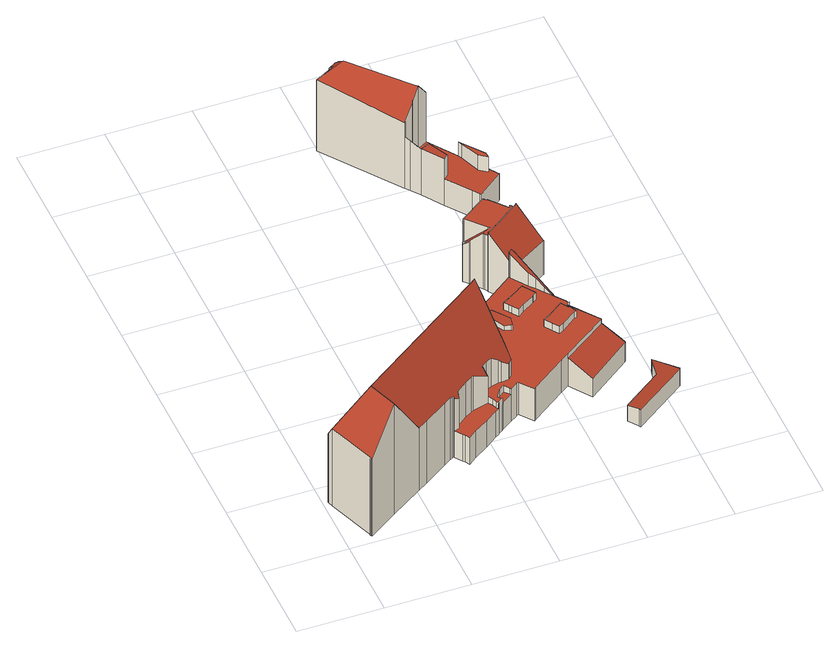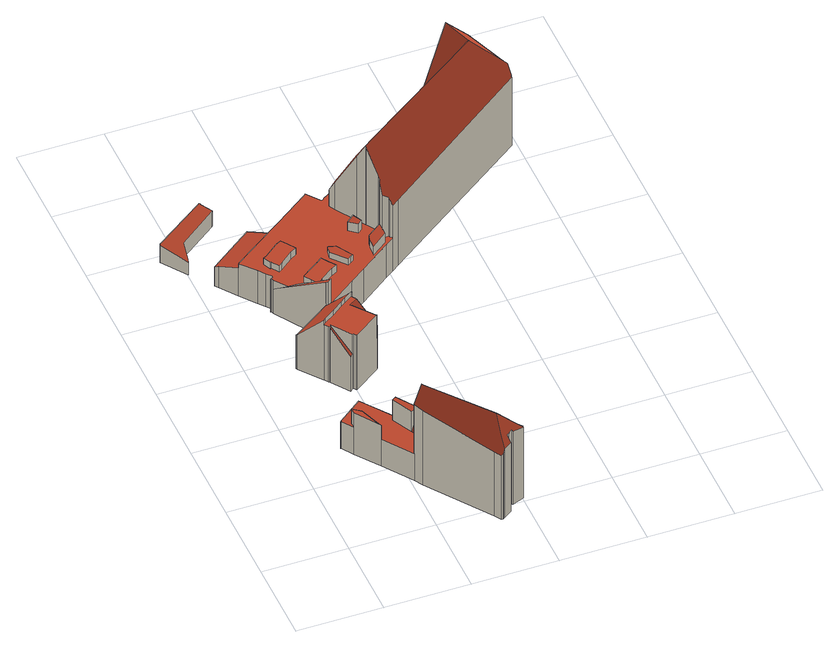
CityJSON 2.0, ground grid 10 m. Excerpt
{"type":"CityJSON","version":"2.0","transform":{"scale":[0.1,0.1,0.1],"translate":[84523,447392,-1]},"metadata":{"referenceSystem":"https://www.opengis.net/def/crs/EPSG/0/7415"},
"CityObjects":{
"building1":{"type":"Building","attributes":{"dak_type":"slanted","data_area":353.85,"data_coverage":0.929,"geconstateerd":false,"gid":11568679,"h_dak_50p":8.57,"h_dak_70p":11.88,"h_dak_max":15.97,"h_dak_min":0.643,"h_maaiveld":0.012,"kas_warenhuis":false,"lod11_replace":false,"ondergronds_type":"above ground","oorspronkelijkbouwjaar":1562,"pw_actueel":"yes","pw_bron":"ahn3","reconstructie_methode":"tudelft3d-geoflow","reconstruction_skipped":false,"rmse_lod12":4.97,"rmse_lod13":1.82,"rmse_lod22":0.3,"rn":1,"status":"Pand in gebruik","t_run":855.71,"val3dity_codes_lod12":"[]","val3dity_codes_lod13":"[]","val3dity_codes_lod22":"[]"},"children":["building1-1","building1-2"]},
"building1-1":{"type":"BuildingPart","parents":["building1"],"geometry":[{"type":"Solid","lod":"2.2","boundaries":[[[[0,1,2,3,4,5,6,7,8,9]],[[10,3,2,11]],[[12,5,4,13]],[[11,2,1,14]],[[14,1,0,15]],[[16,6,5,12]],[[13,4,3,10]],[[17,8,7,18]],[[15,0,9,19]],[[18,7,6,16]],[[19,9,8,17]],[[18,16,12,13,10,11,14,15,19,17]]]],"semantics":{"surfaces":[{"type":"GroundSurface"},{"type":"WallSurface","on_footprint_edge":true},{"type":"RoofSurface"}],"values":[[0,1,1,1,1,1,1,1,1,1,1,2]]}}]},
"building1-2":{"type":"BuildingPart","parents":["building1"],"geometry":[{"type":"Solid","lod":"2.2","boundaries":[[[[20,21,22,23,24,25,26,27,28,29,30,31,32,33,34,35,36,37,38,39,40,41,42,43,44,45,46,47,48,49,50,51,52,53,54,55,56,57,58,59,60,61,62,63,64,65,66,67,68,69,70,71,72,73,74,75]],[[76,77,78,79]],[[80,29,28,81]],[[82,83,84,85]],[[83,24,23,86]],[[87,25,24,83,82]],[[88,75,89]],[[90,91,92,93]],[[94,21,20,95]],[[96,97,60,59,98]],[[99,45,100]],[[101,27,26,102]],[[103,104,105,106]],[[107,108,109,110]],[[111,112,113,114]],[[110,109,115,116]],[[116,115,77,76]],[[114,113,117,118]],[[119,120,112,111]],[[120,42,41,121]],[[122,39,38,123]],[[89,75,74,124]],[[125,126,127,128]],[[129,70,69,130]],[[95,20,75,88]],[[131,132,133,134]],[[128,127,135,136]],[[124,74,73,137]],[[138,49,48,139]],[[139,48,47,140]],[[141,142,143]],[[144,51,50,145]],[[146,52,51,144]],[[147,148,149,150]],[[150,149,151,152]],[[153,154,155,156]],[[157,158,159,160]],[[160,159,161,162]],[[156,155,163,164]],[[165,40,39,122]],[[166,167,168,169]],[[170,171,172,173]],[[174,175,176,177]],[[178,55,179]],[[179,55,54,180]],[[137,73,72,181]],[[182,183,108,107]],[[184,33,32,185]],[[186,37,36,187]],[[145,50,49,138]],[[188,189,190,191,192]],[[193,194,195,196]],[[196,195,31,30,197]],[[118,117,198,199]],[[200,201,202,203]],[[204,205,206,207]],[[123,38,37,186]],[[208,63,62,209]],[[210,211,212,213]],[[214,215,216,217]],[[218,219,220,221]],[[221,220,171,170]],[[222,223,91,90]],[[224,61,60,97]],[[209,62,61,224]],[[93,92,175,174]],[[225,226,227,228]],[[229,68,67,230,231]],[[232,233,234,235]],[[235,234,126,125]],[[236,237,183,182]],[[199,198,189,188]],[[238,239,205,204,240]],[[191,190,241,242]],[[243,244,167,166]],[[192,191,244,243]],[[197,30,29,80]],[[245,65,64,223,222]],[[169,168,246,247]],[[187,36,35,105]],[[248,249,250,251,252]],[[223,64,63,208]],[[253,254,219,218]],[[255,46,45,99]],[[100,45,44,256]],[[257,43,42,120,119]],[[180,54,53,258]],[[259,260,97,96]],[[86,23,22,261]],[[173,172,262,263]],[[263,262,215,214]],[[228,227,254,253]],[[264,265,194,193]],[[81,28,27,101]],[[185,32,31,195]],[[266,56,55,178]],[[98,59,58,267]],[[267,58,57,268]],[[85,84,88,89]],[[269,270,233,232]],[[268,57,56,266]],[[271,272,260,259]],[[252,251,272,271]],[[240,204,249,248]],[[273,274,250,249]],[[79,78,239,238]],[[275,276,158,157]],[[134,133,270,269]],[[152,151,276,275]],[[277,278,279,280]],[[280,279,281,282]],[[283,284,132,131]],[[282,281,285,286]],[[286,285,226,225]],[[140,47,46,255]],[[121,41,40,165]],[[242,241,287,288]],[[258,53,52,146]],[[102,26,25,87]],[[289,290,291,292]],[[292,291,274,273]],[[106,105,35,34,293]],[[288,287,104,103]],[[293,34,33,184,294]],[[294,184,201,200]],[[295,296,265,264]],[[203,202,296,295]],[[297,298,299,300]],[[247,246,298,297]],[[301,302,303,304]],[[304,303,284,283]],[[136,135,305,306]],[[306,305,302,301]],[[213,212,154,153]],[[207,206,290,289]],[[231,307,308]],[[177,176,308]],[[164,163,211,210]],[[309,71,70,129]],[[181,72,71,309]],[[130,69,68,229]],[[230,307,231]],[[230,67,66,310]],[[310,66,65,245]],[[261,22,21,94]],[[217,216,278,277]],[[162,161,148,147]],[[300,299,237,236]],[[256,44,43,257]],[[240,248,252,271,259,96,98,267,268,266,178,142,311,116,76,79,238]],[[282,286,225,228,253,218,221,170,173,263,214,217,277,280]],[[178,179,180,258,146,144,145,138,142]],[[142,138,139,312,313,143]],[[104,287,241,190,189,198,117,113,112,120,121,165,122,123,186,187,105]],[[201,184,185,195,194,265,296,202]],[[306,301,304,283,131,134,269,232,235,125,128,136]],[[207,289,292,273,249,204]],[[164,210,213,153,156]],[[130,229,231,308,176,175,92,91,223,208,209,224,97,260,272,251,250,274,291,290,206,205,239,78,77,115,109,108,183,237,299,298,246,168,167,244,191,242,288,103,106,293,294,200,203,295,264,193,196,197,80,81,101,102,87,82,85,89,124,137,181,309,129],[154,212,211,163,155],[278,216,215,262,172,171,220,219,254,227,226,285,281,279],[276,151,149,148,161,159,158],[302,305,135,127,126,234,233,270,133,132,284,303]],[[230,310,245,222,90,93,174,177,308,307]],[[261,94,95,88,84,83,86]],[[247,297,300,236,182,107,110,116,311,142,141,143,313,312,139,140,255,99,100,256,257,119,111,114,118,199,188,192,243,166,169]],[[162,147,150,152,275,157,160]]]],"semantics":{"surfaces":[{"type":"GroundSurface"},{"type":"WallSurface","on_footprint_edge":false},{"type":"WallSurface","on_footprint_edge":true},{"type":"RoofSurface"}],"values":[[0,1,2,1,2,2,2,1,2,2,2,2,1,1,1,1,1,1,1,2,2,2,1,2,2,1,1,2,2,2,1,2,2,1,1,1,1,1,1,2,1,1,1,2,2,2,1,2,2,2,1,1,2,1,1,1,2,2,1,1,1,1,1,2,2,1,1,2,1,1,1,1,1,1,1,1,2,2,1,2,1,2,1,2,2,2,2,1,2,1,1,1,1,2,2,2,2,2,1,1,2,1,1,1,1,1,1,1,1,1,1,1,1,1,2,2,1,2,2,1,1,2,1,2,1,1,1,1,1,1,1,1,1,1,1,1,1,1,2,2,2,1,2,2,2,1,1,1,2,3,3,3,3,3,3,3,3,3,3,3,3,3,3]]}}]},
"building2":{"type":"Building","attributes":{"dak_type":"slanted","data_area":33.33,"data_coverage":0.895,"geconstateerd":false,"gid":11568673,"h_dak_50p":8.12,"h_dak_70p":8.15,"h_dak_max":9.03,"h_dak_min":5.17,"h_maaiveld":0.331,"kas_warenhuis":false,"lod11_replace":false,"ondergronds_type":"above ground","oorspronkelijkbouwjaar":1894,"pw_actueel":"yes","pw_bron":"ahn3","reconstructie_methode":"tudelft3d-geoflow","reconstruction_skipped":false,"rmse_lod12":1.02,"rmse_lod13":0.941,"rmse_lod22":0.0795,"rn":1,"status":"Pand in gebruik","t_run":102.22,"val3dity_codes_lod12":"[]","val3dity_codes_lod13":"[]","val3dity_codes_lod22":"[]"},"children":["building2-1"]},
"building2-1":{"type":"BuildingPart","parents":["building2"],"geometry":[{"type":"Solid","lod":"2.2","boundaries":[[[[314,315,316,317,318,319,320,321,322,323,324,325,326,327,328,329,330,331,332,333,334,335,336,337,338,339]],[[340,341,317,316,342]],[[343,344,345,346]],[[347,314,339,344,343]],[[348,338,337,349]],[[350,338,348]],[[351,324,323,352,353]],[[354,330,329,355]],[[355,329,328,356]],[[357,358,359,360]],[[356,328,327,361]],[[362,321,320,363]],[[364,322,321,362]],[[352,323,322,364]],[[365,319,318,366]],[[346,345,367,368]],[[369,370,331,330,354]],[[371,332,331,370]],[[360,359,372,373]],[[349,337,336,374]],[[374,336,335,375]],[[376,333,332,371]],[[377,334,333,376]],[[361,327,326,378]],[[373,372,370,369]],[[379,325,324,351]],[[368,367,380]],[[353,352,381,382]],[[378,326,325,379]],[[382,381,358,357]],[[363,320,319,365,383]],[[383,365,384,385]],[[366,318,317,341]],[[344,339,338,350]],[[385,384,341,340]],[[342,316,315,386]],[[386,315,314,347]],[[375,335,334,377]],[[379,351,353,382,357,360,373,369,354,355,356,361,378]],[[383,385,340,342,386,347,343,346,368,380,376,371,370,372,359,358,381,352,364,362,363]],[[344,350,348,349,374,375,377,376,380,367,345]],[[341,384,365,366]]]],"semantics":{"surfaces":[{"type":"GroundSurface"},{"type":"WallSurface","on_footprint_edge":true},{"type":"WallSurface","on_footprint_edge":false},{"type":"RoofSurface"}],"values":[[0,1,2,1,1,1,1,1,1,2,1,1,1,1,1,2,1,1,2,1,1,1,1,1,2,1,2,2,1,2,1,2,1,1,2,1,1,1,3,3,3,3]]}}]},
"building3":{"type":"Building","attributes":{"dak_type":"slanted","data_area":73.22,"data_coverage":0.914,"geconstateerd":false,"gid":11568610,"h_dak_50p":10.07,"h_dak_70p":10.99,"h_dak_max":12.74,"h_dak_min":3.64,"h_maaiveld":-0.121,"kas_warenhuis":false,"lod11_replace":false,"ondergronds_type":"above ground","oorspronkelijkbouwjaar":1900,"pw_actueel":"yes","pw_bron":"ahn3","reconstructie_methode":"tudelft3d-geoflow","reconstruction_skipped":false,"rmse_lod12":4.51,"rmse_lod13":0.996,"rmse_lod22":0.219,"rn":1,"status":"Pand in gebruik","t_run":175.55,"val3dity_codes_lod12":"[]","val3dity_codes_lod13":"[]","val3dity_codes_lod22":"[]"},"children":["building3-1"]},
"building3-1":{"type":"BuildingPart","parents":["building3"],"geometry":[{"type":"Solid","lod":"2.2","boundaries":[[[[387,388,389,390,391,392,393,394,395,396,397,398,399,400,401,402,403,404,405,406,407,408,409,410,411,412,413]],[[414,392,391,415]],[[416,393,392,414]],[[417,408,407,418]],[[419,413,412,420]],[[421,422,423,424]],[[422,399,398,425]],[[426,427,400,399,422,421]],[[428,429,409,408,417,430]],[[431,413,419]],[[432,388,387,433]],[[434,389,388,432]],[[435,390,389,434]],[[415,391,390,435]],[[433,387,413,431]],[[436,396,395,437]],[[438,439,440,441]],[[442,410,409,429]],[[430,417,443,444]],[[445,446,429,428]],[[444,443,446,445]],[[447,394,393,416]],[[437,395,394,447]],[[448,449,450,451]],[[424,423,452,453]],[[453,452,454,455]],[[455,454,456,457]],[[458,404,403,459]],[[460,405,404,458]],[[461,462,439,438]],[[463,401,400,427]],[[464,402,401,463]],[[459,403,402,464]],[[462,411,410,442]],[[420,412,411,462,461]],[[465,466,449,448]],[[467,468,466,465]],[[441,440,468,467]],[[451,450,425,469]],[[470,397,396,436]],[[469,425,398,397,470]],[[471,406,405,460]],[[418,407,406,471]],[[457,456,427,426]],[[435,434,432,433,431,419,420,472,473,474,414,415]],[[444,445,428,430]],[[455,457,426,421,424,453]],[[462,442,429,446,466,468,440,439]],[[420,461,438,441,467,465,448,475,473,472]],[[469,470,436,437,447,416,414,474,473,475,448,451]],[[427,456,454,452,423,422,425,450,449,466,446,443,417,418,471,460,458,459,464,463]]]],"semantics":{"surfaces":[{"type":"GroundSurface"},{"type":"WallSurface","on_footprint_edge":true},{"type":"WallSurface","on_footprint_edge":false},{"type":"RoofSurface"}],"values":[[0,1,1,1,1,2,1,1,1,1,1,1,1,1,1,1,2,1,2,2,2,1,1,2,2,2,2,1,1,2,1,1,1,1,1,2,2,2,2,1,1,1,1,2,3,3,3,3,3,3,3]]}}]}
},
"vertices":[
[398,135,10],[399,139,10],[420,109,10],[419,107,10],[357,63,10],[356,64,10],[356,65,10],[347,77,10],[348,78,10],[394,112,10],[419,107,34],[420,109,34],[356,64,34],[357,63,34],[399,139,28],[398,135,29],[356,65,34],[348,78,32],[347,77,32],[394,112,31],
[377,169,10],[380,165,10],[379,164,10],[327,125,10],[309,151,10],[299,144,10],[257,114,10],[256,113,10],[244,129,10],[241,128,10],[241,127,10],[233,122,10],[220,113,10],[219,112,10],[213,108,10],[213,107,10],[208,104,10],[194,94,10],[176,82,10],[167,75,10],[164,80,10],[162,83,10],[156,91,10],[155,92,10],[153,91,10],[150,89,10],[142,84,10],[113,64,10],[102,57,10],[64,32,10],[30,9,10],[30,10,10],[29,9,10],[28,11,10],[29,11,10],[8,68,10],[6,75,10],[7,75,10],[6,76,10],[188,207,10],[196,213,10],[206,220,10],[243,247,10],[261,260,10],[295,285,10],[299,288,10],[301,286,10],[338,228,10],[338,227,10],[339,225,10],[340,225,10],[337,223,10],[337,221,10],[342,215,10],[348,207,10],[362,189,10],[214,183,166],[214,183,57],[206,196,57],[206,196,137],[241,128,56],[244,129,56],[309,151,56],[309,151,50],[361,188,50],[361,188,56],[327,125,36],[299,144,56],[362,189,50],[362,189,56],[296,283,91],[296,283,57],[309,265,57],[309,265,76],[380,165,37],[377,169,40],[196,213,103],[196,213,57],[188,207,103],[150,89,98],[150,89,97],[256,113,56],[257,114,56],[211,109,56],[211,109,47],[213,107,47],[213,107,56],[236,148,97],[236,148,57],[221,172,57],[221,172,149],[162,93,91],[162,93,48],[162,97,48],[162,97,97],[215,182,57],[215,182,169],[175,107,48],[175,107,97],[156,91,94],[156,91,48],[162,83,48],[167,75,48],[176,82,48],[348,207,57],[318,186,67],[318,186,57],[335,199,57],[335,199,66],[340,225,57],[339,225,57],[323,215,66],[323,215,57],[309,204,57],[309,204,67],[338,200,57],[338,200,66],[342,215,57],[64,32,168],[102,57,99],[113,64,99],[51,67,167],[51,67,168],[53,66,166],[30,10,120],[30,9,120],[29,9,119],[267,207,64],[267,207,57],[268,207,57],[268,207,64],[270,217,57],[270,217,65],[222,188,70],[222,188,57],[222,187,57],[222,187,70],[251,232,66],[251,232,57],[248,230,57],[248,230,65],[259,209,57],[259,209,64],[227,177,57],[227,177,70],[164,80,48],[207,129,97],[207,129,57],[214,133,57],[214,133,97],[293,254,66],[293,254,57],[278,244,57],[278,244,67],[315,258,71],[315,258,57],[321,250,57],[321,250,64],[8,68,121],[8,68,120],[29,11,120],[337,221,57],[240,141,80],[240,141,57],[219,112,48],[220,113,48],[194,94,47],[208,104,47],[186,114,97],[186,114,48],[205,119,48],[205,119,57],[205,119,86],[232,123,56],[232,123,48],[233,122,48],[233,122,56],[241,127,56],[183,112,48],[183,112,97],[218,112,56],[218,112,48],[215,116,48],[215,116,56],[206,200,70],[206,200,57],[223,212,57],[223,212,69],[261,260,57],[243,247,57],[236,184,69],[236,184,57],[227,192,57],[227,192,70],[275,234,67],[275,234,57],[277,232,57],[277,232,67],[299,258,66],[299,258,57],[294,255,57],[294,255,66],[295,285,93],[295,285,57],[206,220,57],[309,242,66],[309,242,57],[309,243,57],[309,243,66],[338,227,57],[338,228,45],[338,228,57],[307,190,67],[307,190,57],[312,183,57],[312,183,67],[237,138,79],[237,138,57],[205,199,132],[205,199,57],[206,200,132],[208,114,48],[208,114,57],[201,124,97],[201,124,57],[299,288,93],[223,135,57],[223,135,90],[206,209,118],[206,209,70],[206,209,57],[199,208,57],[199,208,112],[304,251,66],[304,251,57],[142,84,98],[153,91,97],[155,92,97],[28,11,119],[196,212,104],[196,212,57],[379,164,37],[271,240,57],[271,240,67],[227,129,57],[227,129,48],[6,75,109],[6,76,107],[7,75,109],[301,199,67],[301,199,57],[198,210,109],[198,210,57],[206,216,70],[206,216,57],[255,235,66],[255,235,57],[282,224,67],[282,224,57],[289,229,57],[289,229,67],[303,238,57],[303,238,66],[327,218,66],[327,218,57],[304,239,57],[304,239,66],[211,110,47],[211,110,56],[224,218,69],[224,218,57],[225,230,57],[225,230,69],[213,108,56],[219,112,56],[220,124,57],[220,124,48],[227,135,86],[227,135,57],[235,136,57],[235,136,79],[334,210,66],[334,210,57],[333,209,57],[333,209,66],[338,201,57],[338,201,66],[338,228,44],[327,242,57],[337,223,57],[301,286,91],[206,175,169],[101,57,101],[95,58,109],
[301,375,13],[302,374,13],[304,372,13],[305,372,13],[308,375,13],[323,354,13],[324,353,13],[325,353,13],[325,352,13],[328,348,13],[348,322,13],[349,320,13],[348,320,13],[306,293,13],[303,291,13],[303,292,13],[284,317,13],[285,317,13],[282,321,13],[281,323,13],[271,335,13],[270,336,13],[265,342,13],[272,347,13],[269,352,13],[270,353,13],[305,372,91],[305,372,63],[304,372,91],[270,353,91],[270,353,58],[271,353,59],[271,353,91],[301,375,91],[269,352,59],[272,347,65],[269,352,58],[348,322,62],[328,348,92],[328,348,98],[284,317,98],[303,292,64],[303,291,63],[313,337,98],[313,337,92],[301,328,92],[301,328,98],[306,293,63],[325,353,92],[324,353,92],[325,352,92],[323,354,90],[308,375,62],[289,331,89],[289,331,92],[285,317,98],[285,317,92],[282,321,92],[295,324,92],[295,324,98],[265,342,65],[270,336,73],[281,323,92],[271,335,75],[348,320,61],[349,320,61],[291,329,92],[326,346,92],[326,346,98],[323,354,92],[322,351,91],[322,351,92],[302,374,91],
[213,599,9],[214,598,9],[218,601,9],[221,603,9],[219,609,9],[228,615,9],[230,616,9],[231,617,9],[233,617,9],[238,609,9],[290,536,9],[296,526,9],[320,492,9],[340,464,9],[349,451,9],[350,450,9],[349,450,9],[349,449,9],[320,427,9],[319,428,9],[313,436,9],[293,464,9],[276,488,9],[268,499,9],[264,504,9],[199,593,9],[199,594,9],[228,615,107],[219,609,107],[230,616,104],[293,464,47],[313,436,47],[199,594,109],[199,593,111],[320,492,67],[320,492,47],[322,488,47],[322,488,67],[296,526,47],[340,464,68],[340,464,47],[276,488,75],[276,488,74],[293,464,75],[199,594,110],[214,598,115],[213,599,113],[218,601,114],[221,603,114],[238,609,101],[233,617,100],[265,505,105],[265,505,80],[275,511,51],[275,511,121],[268,499,80],[298,468,47],[298,468,76],[286,492,76],[286,492,47],[231,617,102],[285,518,137],[285,518,47],[296,525,47],[296,525,118],[331,464,47],[331,464,68],[340,457,47],[340,457,68],[340,462,47],[340,462,68],[349,449,47],[349,450,47],[320,427,47],[264,504,103],[264,504,83],[349,451,47],[350,450,47],[276,512,123],[276,512,47],[276,513,123],[276,513,47],[296,526,117],[290,536,115],[319,428,47],[200,593,111],[227,587,134],[228,605,117],[281,522,136]
]}
